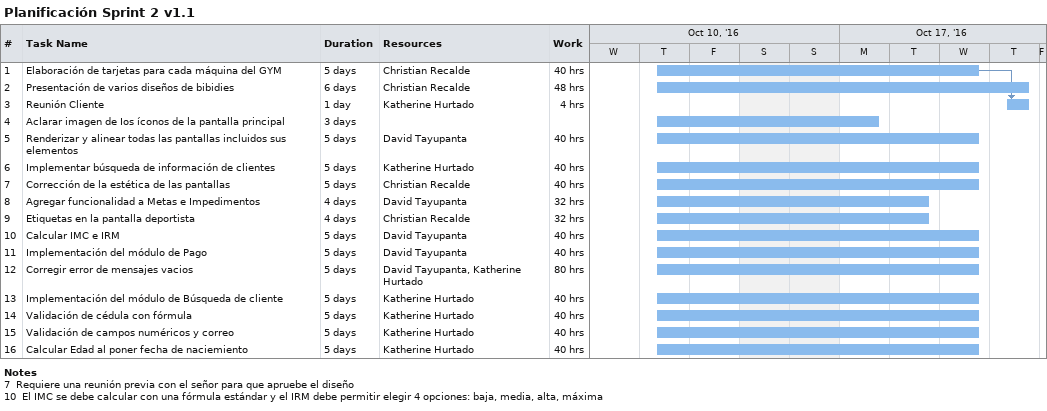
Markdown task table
Planificación Sprint 2 v1.1

| ID | Task | Duration | Start | Finish | Predecessors | Resources | Work (h) |
|---|---|---|---|---|---|---|---|
| 1 | Elaboración de tarjetas para cada máquina del GYM | 5d | 2016-10-13 | 2016-10-19 |  | Christian Recalde | 40 |
| 2 | Presentación de varios diseños de bibidies | 6d | 2016-10-13 | 2016-10-20 |  | Christian Recalde | 48 |
| 3 | Reunión Cliente | 1d | 2016-10-20 | 2016-10-20 | 1 | Katherine Hurtado | 4 |
| 4 | Aclarar imagen de Ios íconos de la pantalla principal | 3d | 2016-10-13 | 2016-10-17 |  |  |  |
| 5 | Renderizar y alinear todas las pantallas incluidos sus elementos | 5d | 2016-10-13 | 2016-10-19 |  | David Tayupanta | 40 |
| 6 | Implementar búsqueda de información de clientes | 5d | 2016-10-13 | 2016-10-19 |  | Katherine Hurtado | 40 |
| 7 | Corrección de la estética de las pantallas | 5d | 2016-10-13 | 2016-10-19 |  | Christian Recalde | 40 |
| 8 | Agregar funcionalidad a Metas e Impedimentos | 4d | 2016-10-13 | 2016-10-18 |  | David Tayupanta | 32 |
| 9 | Etiquetas en la pantalla deportista | 4d | 2016-10-13 | 2016-10-18 |  | Christian Recalde | 32 |
| 10 | Calcular IMC e IRM | 5d | 2016-10-13 | 2016-10-19 |  | David Tayupanta | 40 |
| 11 | Implementación del módulo de Pago | 5d | 2016-10-13 | 2016-10-19 |  | David Tayupanta | 40 |
| 12 | Corregir error de mensajes vacios | 5d | 2016-10-13 | 2016-10-19 |  | David Tayupanta, Katherine Hurtado | 80 |
| 13 | Implementación del módulo de Búsqueda de cliente | 5d | 2016-10-13 | 2016-10-19 |  | Katherine Hurtado | 40 |
| 14 | Validación de cédula con fórmula | 5d | 2016-10-13 | 2016-10-19 |  | Katherine Hurtado | 40 |
| 15 | Validación de campos numéricos y correo | 5d | 2016-10-13 | 2016-10-19 |  | Katherine Hurtado | 40 |
| 16 | Calcular Edad al poner fecha de naciemiento | 5d | 2016-10-13 | 2016-10-19 |  | Katherine Hurtado | 40 |

Notes
- 7: Requiere una reunión previa con el señor para que apruebe el diseño
- 10: El IMC se debe calcular con una fórmula estándar y el IRM debe permitir elegir 4 opciones: baja, media, alta, máxima
